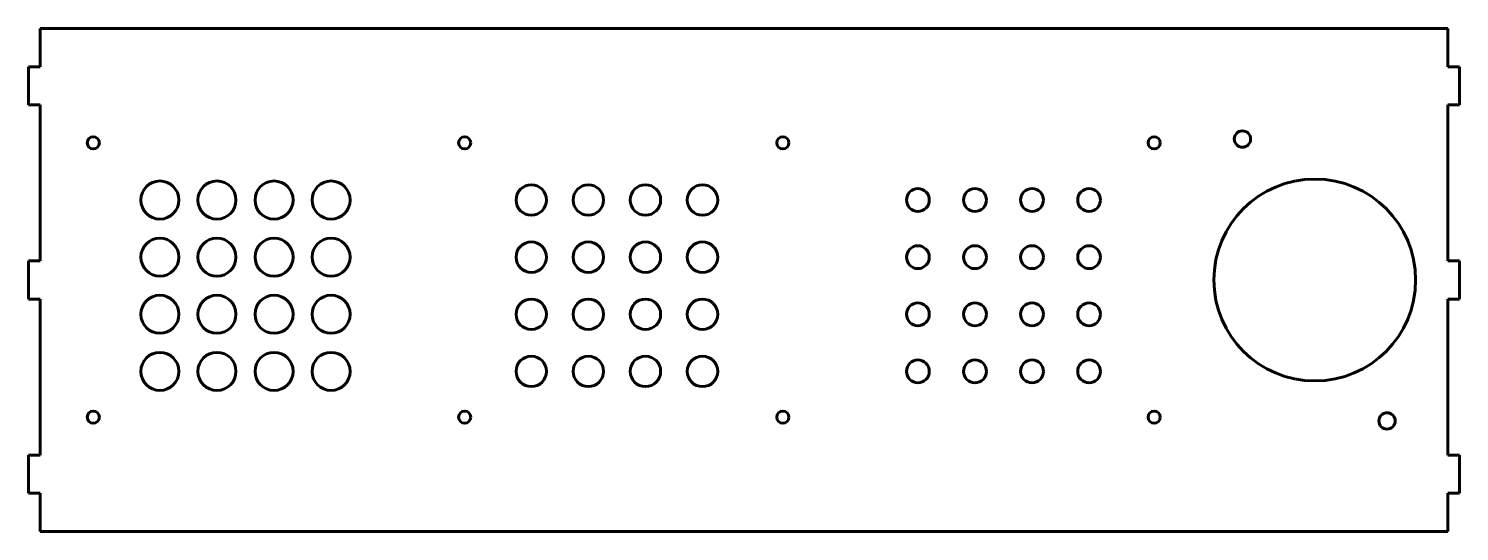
# Model space of a CAD drawing. Header units: millimetres. Extents: x 22 to 398, y 92 to 224.
import ezdxf

# ---------------------------------------------------------------- set-up
doc = ezdxf.new("R2010")
doc.units = ezdxf.units.MM
doc.linetypes.add('K5LT_BASIC', pattern=[0])

msp = doc.modelspace()

# ---------------------------------------------------------------- linework, layer by layer
at = {"color": 150, "linetype": 'K5LT_BASIC', "lineweight": 60, "true_color": 0x0080ff}
for p, q in [((25.14, 224.47), (395.14, 224.47)), ((25.14, 214.47), (25.14, 224.47)), ((395.14, 224.47), (395.14, 214.47)), ((22.14, 214.47), (25.14, 214.47)), ((22.14, 204.47), (22.14, 214.47)), ((398.14, 214.47), (395.14, 214.47)), ((398.14, 214.47), (398.14, 204.47)), ((25.14, 204.47), (22.14, 204.47)), ((25.14, 163.47), (25.14, 204.47)), ((398.14, 204.47), (395.14, 204.47)), ((395.14, 204.47), (395.14, 163.47)), ((22.14, 163.47), (25.14, 163.47)), ((22.14, 153.47), (22.14, 163.47)), ((398.14, 163.47), (395.14, 163.47)), ((398.14, 163.47), (398.14, 153.47)), ((25.14, 153.47), (22.14, 153.47)), ((25.14, 153.47), (25.14, 112.47)), ((395.14, 153.47), (398.14, 153.47)), ((395.14, 153.47), (395.14, 112.47)), ((22.14, 112.47), (25.14, 112.47)), ((22.14, 102.47), (22.14, 112.47)), ((398.14, 112.47), (395.14, 112.47)), ((398.14, 112.47), (398.14, 102.47)), ((22.14, 102.47), (25.14, 102.47)), ((25.14, 102.47), (25.14, 92.47)), ((395.14, 92.47), (395.14, 102.47)), ((395.14, 102.47), (398.14, 102.47)), ((395.14, 92.47), (25.14, 92.47))]:
    msp.add_line(p, q, dxfattribs=at)
for centre, radius in [((39.14, 194.47), 1.6), ((136.74, 194.47), 1.6), ((220.34, 194.47), 1.6), ((317.94, 194.47), 1.6), ((341.14, 195.47), 2.15), ((56.64, 179.47), 5), ((71.64, 179.47), 5), ((86.64, 179.47), 5), ((101.64, 179.47), 5), ((360.14, 158.47), 26.5), ((154.24, 179.47), 4), ((169.24, 179.47), 4), ((184.24, 179.47), 4), ((199.24, 179.47), 4), ((255.84, 179.47), 3), ((270.84, 179.47), 3), ((285.84, 179.47), 3), ((300.84, 179.47), 3), ((56.64, 164.47), 5), ((71.64, 164.47), 5), ((86.64, 164.47), 5), ((101.64, 164.47), 5), ((154.24, 164.47), 4), ((169.24, 164.47), 4), ((184.24, 164.47), 4), ((199.24, 164.47), 4), ((255.84, 164.47), 3), ((270.84, 164.47), 3), ((285.84, 164.47), 3), ((300.84, 164.47), 3), ((56.64, 149.47), 5), ((71.64, 149.47), 5), ((86.64, 149.47), 5), ((101.64, 149.47), 5), ((154.24, 149.47), 4), ((169.24, 149.47), 4), ((184.24, 149.47), 4), ((199.24, 149.47), 4), ((255.84, 149.47), 3), ((270.84, 149.47), 3), ((285.84, 149.47), 3), ((300.84, 149.47), 3), ((56.64, 134.47), 5), ((71.64, 134.47), 5), ((86.64, 134.47), 5), ((101.64, 134.47), 5), ((154.24, 134.47), 4), ((169.24, 134.47), 4), ((184.24, 134.47), 4), ((199.24, 134.47), 4), ((255.84, 134.47), 3), ((270.84, 134.47), 3), ((285.84, 134.47), 3), ((300.84, 134.47), 3), ((39.14, 122.47), 1.6), ((136.74, 122.47), 1.6), ((220.34, 122.47), 1.6), ((317.94, 122.47), 1.6), ((379.14, 121.47), 2.15)]:
    msp.add_circle(centre, radius, dxfattribs=at)

doc.saveas('drawing.dxf')
